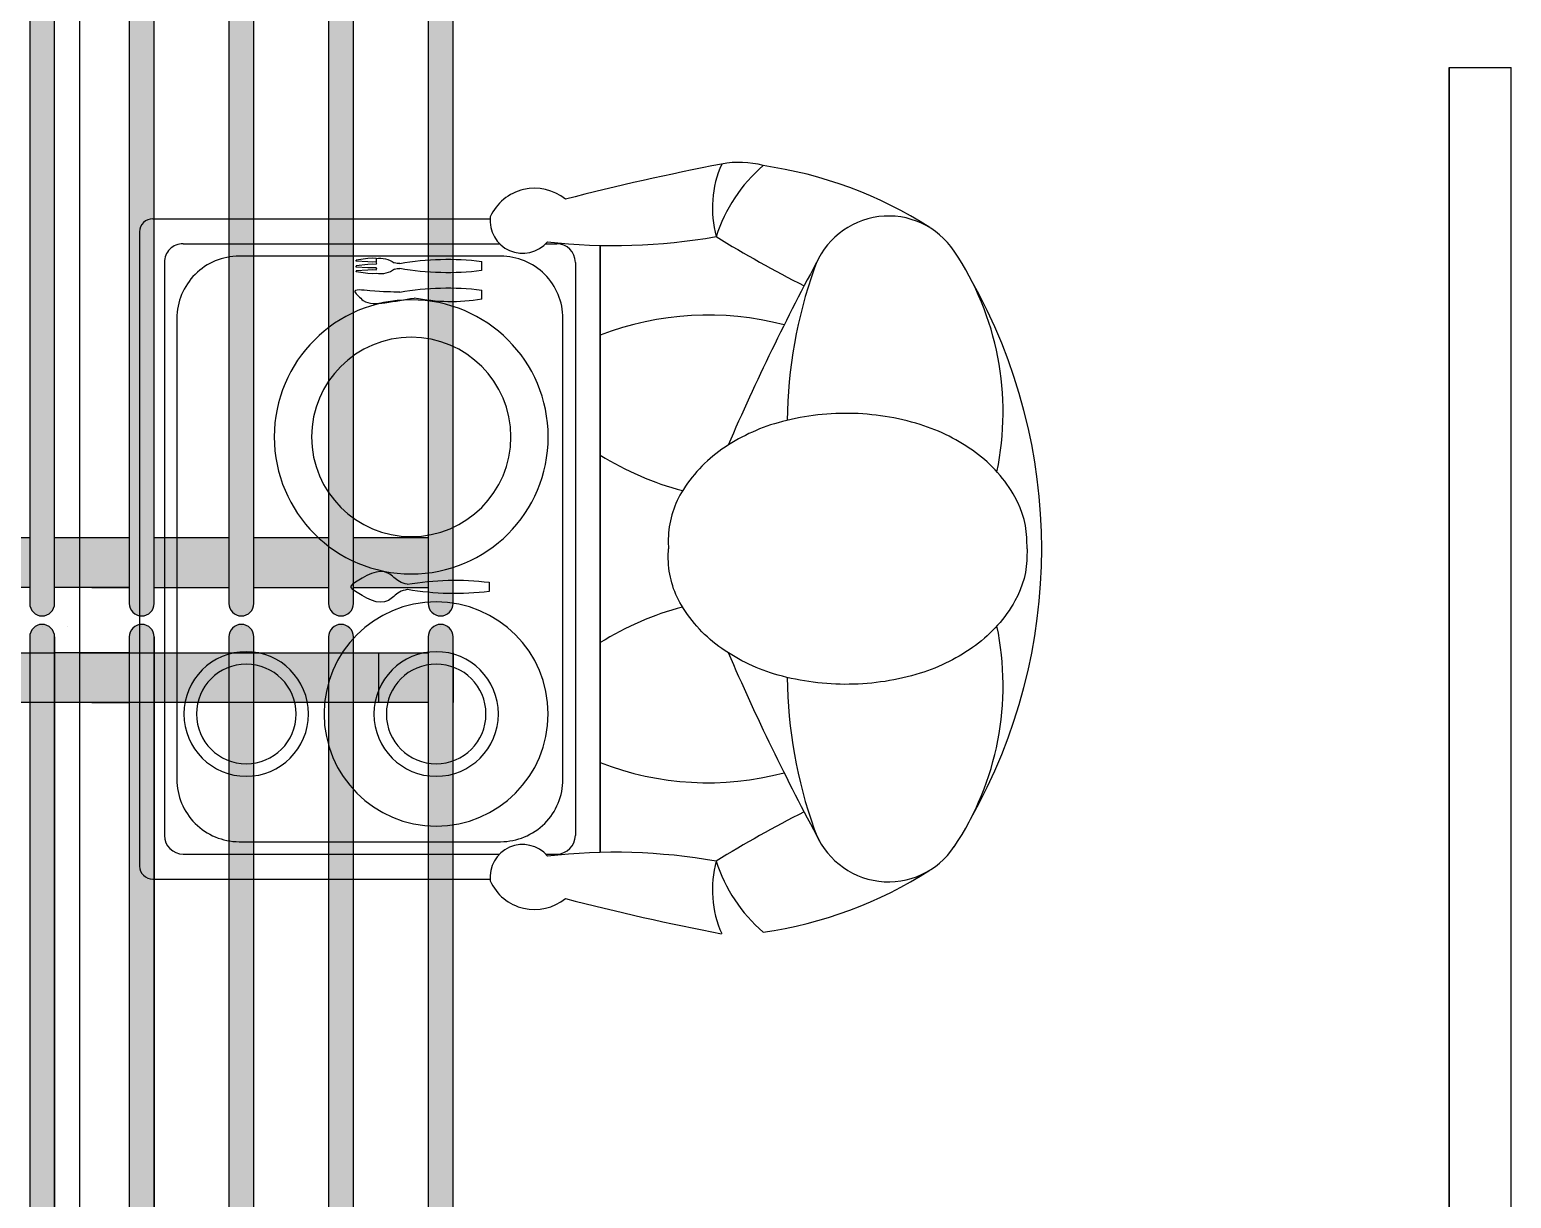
# Model space of a CAD drawing. Header units: millimetres. Extents: x 33350 to 35310, y -217097 to -211540.
# Drawn here: x 34394.5 to 34513.5, y -214480.1 to -214386.3 of the extents above; entities that cross this region are included whole.
import ezdxf

# ---------------------------------------------------------------- set-up
doc = ezdxf.new("R2010")
doc.units = ezdxf.units.MM
doc.header["$LTSCALE"] = 60
doc.header["$MEASUREMENT"] = 0
for name, color, linetype in [('OC-Mutfak_Ekipman', 252, 'Continuous'), ('OC-Tretuar', 70, 'Continuous'), ('TEFRIŞ', 223, 'Continuous'), ('XDIMX', 232, 'Continuous')]:
    doc.layers.add(name, color=color, linetype=linetype)

# ---------------------------------------------------------------- blocks, each defined once
blk = doc.blocks.new('180')
at = {"layer": 'OC-Mutfak_Ekipman'}
h = blk.add_hatch(color=256, dxfattribs=at)
h.dxf.hatch_style = 1
h.paths.add_polyline_path([(60660.54, 42162.77), (60660.54, 42166.77), (60654.54, 42166.77), (60654.54, 42162.77)])
h.paths.add_polyline_path([(60652.54, 42162.77), (60652.54, 42166.77), (60646.54, 42166.77), (60646.54, 42162.77)])
h.paths.add_polyline_path([(60638.54, 42166.77), (60638.54, 42162.77), (60644.54, 42162.77), (60644.54, 42166.77)])
h.paths.add_polyline_path([(60636.54, 42162.77), (60636.54, 42166.77), (60630.54, 42166.77), (60630.54, 42162.77)])
h.paths.add_polyline_path([(60628.54, 42162.77), (60628.54, 42166.77), (60627.54, 42166.77), (60627.54, 42162.77)])
h.paths.add_polyline_path([(60660.54, 41993.3), (60660.54, 41997.3), (60654.54, 41997.3), (60654.54, 41993.3)])
h.paths.add_polyline_path([(60652.54, 41993.3), (60652.54, 41997.3), (60646.54, 41997.3), (60646.54, 41993.3)])
h.paths.add_polyline_path([(60638.54, 41997.3), (60638.54, 41993.3), (60644.54, 41993.3), (60644.54, 41997.3)])
h.paths.add_polyline_path([(60636.54, 41997.3), (60630.54, 41997.3), (60630.54, 41993.3), (60636.54, 41993.3)])
h.paths.add_polyline_path([(60627.54, 41993.3), (60628.54, 41993.3), (60628.54, 41997.3), (60627.54, 41997.3)])
at = {"layer": 'OC-Tretuar'}
h = blk.add_hatch(color=7, dxfattribs=at)
h.dxf.hatch_style = 1
h.paths.add_polyline_path([(60660.54, 41992.03, 0.414209), (60661.54, 41991.04, 0.414214), (60662.54, 41992.03), (60662.54, 42168.03, 0.414214), (60661.54, 42169.04, 0.414218), (60660.54, 42168.03)])
h.paths.add_polyline_path([(60652.54, 41992.03, 0.414214), (60653.54, 41991.04, 0.414218), (60654.54, 41992.03), (60654.54, 42168.03, 0.414209), (60653.54, 42169.04, 0.414214), (60652.54, 42168.03)])
h.paths.add_polyline_path([(60644.54, 41992.03, 0.414214), (60645.54, 41991.04, 0.414214), (60646.54, 41992.03), (60646.54, 42168.03, 0.414214), (60645.54, 42169.04, 0.414214), (60644.54, 42168.03)])
h.paths.add_polyline_path([(60638.54, 42168.03, 0.414214), (60637.54, 42169.04, 0.414214), (60636.54, 42168.03), (60636.54, 41992.03, 0.414214), (60637.54, 41991.04, 0.414214), (60638.54, 41992.03)])
h.paths.add_polyline_path([(60628.54, 41992.03, 0.414214), (60629.54, 41991.04, 0.414214), (60630.54, 41992.03), (60630.54, 42168.03, 0.414214), (60629.54, 42169.04, 0.414214), (60628.54, 42168.03)])
at = {"layer": 'OC-Mutfak_Ekipman', "lineweight": 15}
for p, q in [((60562.54, 42170.3), (60562.54, 41990.3)), ((60627.54, 42170.3), (60562.54, 42170.3)), ((60627.54, 41990.3), (60627.54, 42170.3)), ((60575.54, 42169.3), (60575.54, 42166.3)), ((60578.54, 42169.3), (60575.54, 42169.3)), ((60578.54, 42166.3), (60578.54, 42169.3)), ((60620.54, 42169.3), (60620.54, 42166.3)), ((60623.54, 42169.3), (60620.54, 42169.3)), ((60623.54, 42166.3), (60623.54, 42169.3)), ((60627.54, 42164.3), (60627.54, 42168.3)), ((60575.54, 42166.3), (60575.54, 42162.3)), ((60625.54, 42166.3), (60575.54, 42166.3)), ((60575.54, 42166.3), (60578.54, 42166.3)), ((60620.54, 42166.3), (60623.54, 42166.3)), ((60625.54, 42162.3), (60625.54, 42166.3)), ((60560.51, 42065.3), (60560.51, 42162.3)), ((60560.54, 42162.3), (60562.54, 42162.3)), ((60575.54, 42162.3), (60625.54, 42162.3)), ((60625.54, 42160.3), (60565.54, 42160.3)), ((60565.54, 42160.3), (60565.54, 42000.3)), ((60572.54, 42000.3), (60572.54, 42160.3)), ((60572.54, 42160.3), (60577.54, 42160.3)), ((60625.54, 42000.3), (60625.54, 42160.3)), ((60572.54, 42004.3), (60572.54, 42157.3)), ((60572.54, 42157.3), (60579.54, 42157.3)), ((60579.54, 42157.3), (60621.54, 42157.3)), ((60621.54, 42157.3), (60621.54, 42004.3)), ((60558.51, 42077.3), (60560.51, 42077.3)), ((60558.51, 42067.3), (60558.51, 42077.3)), ((60560.51, 42067.3), (60558.51, 42067.3)), ((60560.51, 42065.3), (60560.51, 41998.3)), ((60562.54, 42065.3), (60560.51, 42065.3)), ((60562.54, 42065.3), (60560.51, 42065.3)), ((60560.51, 42063.3), (60558.51, 42063.3)), ((60558.51, 42063.3), (60558.51, 42053.3)), ((60558.51, 42053.3), (60560.51, 42053.3)), ((60589.54, 42004.3), (60572.54, 42004.3)), ((60621.54, 42004.3), (60589.54, 42004.3)), ((60621.54, 42004.3), (60621.54, 42000.3)), ((60565.54, 42000.3), (60625.54, 42000.3)), ((60587.54, 42000.3), (60572.54, 42000.3)), ((60560.51, 41998.26), (60562.54, 41998.26)), ((60560.54, 41998.3), (60562.54, 41998.3)), ((60560.54, 41998.26), (60562.54, 41998.26)), ((60625.54, 41998.3), (60575.54, 41998.3)), ((60575.54, 41998.3), (60575.54, 41994.3)), ((60625.54, 41994.3), (60625.54, 41998.3)), ((60575.54, 41994.3), (60625.54, 41994.3)), ((60578.54, 41994.3), (60575.54, 41994.3)), ((60575.54, 41994.3), (60575.54, 41991.3)), ((60575.54, 41991.3), (60578.54, 41991.3)), ((60562.54, 41990.3), (60627.54, 41990.3))]:
    blk.add_line(p, q, dxfattribs=at)
at = {"layer": 'OC-Mutfak_Ekipman'}
for p, q in [((60629.54, 42169.56), (60629.54, 42169.56)), ((60629.54, 42169.04), (60629.54, 42169.04)), ((60629.54, 42168.9), (60629.54, 42168.9)), ((60637.54, 42169.04), (60637.54, 42169.04)), ((60637.54, 42168.9), (60637.54, 42168.9)), ((60645.54, 42169.04), (60645.54, 42169.04)), ((60645.54, 42168.9), (60645.54, 42168.9)), ((60653.54, 42169.04), (60653.54, 42169.04)), ((60653.54, 42168.9), (60653.54, 42168.9)), ((60661.54, 42169.04), (60661.54, 42169.04)), ((60661.54, 42168.9), (60661.54, 42168.9)), ((60627.54, 42163.3), (60627.54, 42167.3)), ((60628.54, 42168.03), (60628.54, 41992.03)), ((60630.54, 41992.03), (60630.54, 42168.03)), ((60636.54, 42168.03), (60636.54, 41992.03)), ((60638.54, 41992.03), (60638.54, 42168.03)), ((60644.54, 42168.03), (60644.54, 41992.03)), ((60646.54, 41992.03), (60646.54, 42168.03)), ((60652.54, 42168.03), (60652.54, 41992.03)), ((60654.54, 41992.03), (60654.54, 42168.03)), ((60660.54, 42168.03), (60660.54, 41992.03)), ((60662.54, 41992.03), (60662.54, 42168.03)), ((60627.54, 42162.77), (60627.54, 42166.77)), ((60628.54, 42166.77), (60627.54, 42166.77)), ((60636.54, 42166.77), (60630.54, 42166.77)), ((60633.54, 42166.77), (60636.54, 42166.77)), ((60636.54, 42166.77), (60633.54, 42166.77)), ((60638.54, 42166.77), (60644.54, 42166.77)), ((60646.54, 42166.77), (60652.54, 42166.77)), ((60654.54, 42166.77), (60660.54, 42166.77)), ((60662.54, 42166.77), (60662.54, 42162.77)), ((60628.54, 42162.77), (60627.54, 42162.77)), ((60636.54, 42162.77), (60630.54, 42162.77)), ((60636.54, 42162.77), (60633.54, 42162.77)), ((60633.54, 42162.77), (60636.54, 42162.77)), ((60644.54, 42162.77), (60638.54, 42162.77)), ((60652.54, 42162.77), (60646.54, 42162.77)), ((60660.54, 42162.77), (60654.54, 42162.77)), ((60627.54, 41997.82), (60627.54, 42001.82)), ((60627.54, 41993.3), (60627.54, 41997.3)), ((60628.54, 41997.3), (60627.54, 41997.3)), ((60636.54, 41997.3), (60630.54, 41997.3)), ((60636.54, 41997.3), (60633.54, 41997.3)), ((60644.54, 41997.3), (60638.54, 41997.3)), ((60652.54, 41997.3), (60646.54, 41997.3)), ((60660.54, 41997.3), (60654.54, 41997.3)), ((60662.54, 41993.3), (60662.54, 41997.3)), ((60578.54, 41991.3), (60578.54, 41994.3)), ((60623.54, 41994.3), (60620.54, 41994.3)), ((60620.54, 41994.3), (60620.54, 41991.3)), ((60623.54, 41991.3), (60623.54, 41994.3)), ((60628.54, 41993.3), (60627.54, 41993.3)), ((60636.54, 41993.3), (60630.54, 41993.3)), ((60633.54, 41993.3), (60636.54, 41993.3)), ((60638.54, 41993.3), (60644.54, 41993.3)), ((60646.54, 41993.3), (60652.54, 41993.3)), ((60654.54, 41993.3), (60660.54, 41993.3)), ((60620.54, 41991.3), (60623.54, 41991.3)), ((60629.54, 41991.04), (60629.54, 41991.04)), ((60637.54, 41991.04), (60637.54, 41991.04)), ((60645.54, 41991.04), (60645.54, 41991.04)), ((60653.54, 41991.04), (60653.54, 41991.04)), ((60661.54, 41991.04), (60661.54, 41991.04))]:
    blk.add_line(p, q, dxfattribs=at)
for centre, start, end in [((60629.54, 42168.03), 90, 180), ((60629.54, 42168.03), 0, 90), ((60637.54, 42168.03), 90, 180), ((60637.54, 42168.03), 0, 90), ((60645.54, 42168.03), 90, 180), ((60645.54, 42168.03), 0, 90), ((60653.54, 42168.03), 90, 180), ((60653.54, 42168.03), 0, 90), ((60661.54, 42168.03), 90, 180), ((60661.54, 42168.03), 0, 90), ((60629.54, 41992.03), 180, 270), ((60629.54, 41992.03), 270, 0), ((60637.54, 41992.03), 180, 270), ((60637.54, 41992.03), 270, 0), ((60645.54, 41992.03), 180, 270), ((60645.54, 41992.03), 270, 0), ((60653.54, 41992.03), 180, 270), ((60653.54, 41992.03), 270, 0), ((60661.54, 41992.03), 180, 270), ((60661.54, 41992.03), 270, 0)]:
    blk.add_arc(centre, 1, start, end, dxfattribs=at)
at = {"layer": 'OC-Tretuar'}
for p, q in [((60627.54, 42170.3), (60627.54, 42167.3)), ((60627.54, 41990.3), (60627.54, 41993.3))]:
    blk.add_line(p, q, dxfattribs=at)
blk = doc.blocks.new('rt45')
at = {"layer": 'OC-Mutfak_Ekipman'}
h = blk.add_hatch(color=256, dxfattribs=at)
h.dxf.hatch_style = 1
h.paths.add_polyline_path([(33848.69, -214060.31), (33848.69, -214056.31), (33842.69, -214056.31), (33842.69, -214060.31)])
h.paths.add_polyline_path([(33840.69, -214060.31), (33840.69, -214056.31), (33834.69, -214056.31), (33834.69, -214060.31)])
h.paths.add_polyline_path([(33826.69, -214056.31), (33826.69, -214060.31), (33832.69, -214060.31), (33832.69, -214056.31)])
h.paths.add_polyline_path([(33824.69, -214060.31), (33824.69, -214056.31), (33818.69, -214056.31), (33818.69, -214060.31)])
h.paths.add_polyline_path([(33816.69, -214060.31), (33816.69, -214056.31), (33815.69, -214056.31), (33815.69, -214060.31)])
h.paths.add_polyline_path([(33842.69, -214247.78), (33842.69, -214251.78), (33848.69, -214251.78), (33848.69, -214247.78)])
h.paths.add_polyline_path([(33840.69, -214251.78), (33840.69, -214247.78), (33834.69, -214247.78), (33834.69, -214251.78)])
h.paths.add_polyline_path([(33832.69, -214251.78), (33832.69, -214247.78), (33826.69, -214247.78), (33826.69, -214251.78)])
h.paths.add_polyline_path([(33824.69, -214251.78), (33824.69, -214247.78), (33818.69, -214247.78), (33818.69, -214251.78)])
h.paths.add_polyline_path([(33816.69, -214251.78), (33816.69, -214247.78), (33815.69, -214247.78), (33815.69, -214251.78)])
at = {"layer": 'OC-Tretuar'}
h = blk.add_hatch(color=7, dxfattribs=at)
h.dxf.hatch_style = 1
h.paths.add_polyline_path([(33848.69, -214253.04, 0.414214), (33849.69, -214254.04, 0.414214), (33850.69, -214253.04), (33850.69, -214055.04, 0.414214), (33849.69, -214054.04, 0.414214), (33848.69, -214055.04)])
h.paths.add_polyline_path([(33840.69, -214253.04, 0.414214), (33841.69, -214254.04, 0.414214), (33842.69, -214253.04), (33842.69, -214055.04, 0.414214), (33841.69, -214054.04, 0.414214), (33840.69, -214055.04)])
h.paths.add_polyline_path([(33832.69, -214253.04, 0.414214), (33833.69, -214254.04, 0.414214), (33834.69, -214253.04), (33834.69, -214055.04, 0.414214), (33833.69, -214054.04, 0.414214), (33832.69, -214055.04)])
h.paths.add_polyline_path([(33826.69, -214055.04, 0.414214), (33825.69, -214054.04, 0.414214), (33824.69, -214055.04), (33824.69, -214253.04, 0.414214), (33825.69, -214254.04, 0.414214), (33826.69, -214253.04)])
h.paths.add_polyline_path([(33816.69, -214253.04, 0.414214), (33817.69, -214254.04, 0.414214), (33818.69, -214253.04), (33818.69, -214055.04, 0.414214), (33817.69, -214054.04, 0.414214), (33816.69, -214055.04)])
at = {"layer": 'OC-Mutfak_Ekipman'}
for p, q in [((33817.69, -214054.04), (33817.69, -214054.04)), ((33817.69, -214054.18), (33817.69, -214054.18)), ((33819.69, -214054.18), (33819.69, -214054.18)), ((33825.69, -214054.04), (33825.69, -214054.04)), ((33825.69, -214054.18), (33825.69, -214054.18)), ((33833.69, -214054.04), (33833.69, -214054.04)), ((33833.69, -214054.18), (33833.69, -214054.18)), ((33841.69, -214054.04), (33841.69, -214054.04)), ((33841.69, -214054.18), (33841.69, -214054.18)), ((33849.69, -214054.04), (33849.69, -214054.04)), ((33849.69, -214054.18), (33849.69, -214054.18)), ((33816.69, -214055.04), (33816.69, -214253.04)), ((33818.69, -214055.04), (33818.69, -214253.04)), ((33818.69, -214253.04), (33818.69, -214055.04)), ((33824.69, -214055.04), (33824.69, -214253.04)), ((33826.69, -214055.04), (33826.69, -214253.04)), ((33826.69, -214253.04), (33826.69, -214055.04)), ((33832.69, -214055.04), (33832.69, -214253.04)), ((33834.69, -214253.04), (33834.69, -214055.04)), ((33840.69, -214055.04), (33840.69, -214253.04)), ((33842.69, -214253.04), (33842.69, -214055.04)), ((33848.69, -214055.04), (33848.69, -214253.04)), ((33850.69, -214253.04), (33850.69, -214055.04)), ((33815.69, -214056.31), (33818.69, -214056.31)), ((33824.69, -214056.31), (33818.69, -214056.31)), ((33820.69, -214056.31), (33826.69, -214056.31)), ((33821.69, -214056.31), (33824.69, -214056.31)), ((33824.69, -214056.31), (33821.69, -214056.31)), ((33826.69, -214056.31), (33832.69, -214056.31)), ((33828.69, -214056.31), (33834.69, -214056.31)), ((33834.69, -214056.31), (33840.69, -214056.31)), ((33836.69, -214056.31), (33842.69, -214056.31)), ((33842.69, -214056.31), (33848.69, -214056.31)), ((33844.69, -214056.31), (33844.69, -214060.31)), ((33850.69, -214056.31), (33850.69, -214060.31)), ((33818.69, -214060.31), (33815.69, -214060.31)), ((33824.69, -214060.31), (33818.69, -214060.31)), ((33826.69, -214060.31), (33820.69, -214060.31)), ((33824.69, -214060.31), (33821.69, -214060.31)), ((33821.69, -214060.31), (33824.69, -214060.31)), ((33832.69, -214060.31), (33826.69, -214060.31)), ((33834.69, -214060.31), (33828.69, -214060.31)), ((33840.69, -214060.31), (33834.69, -214060.31)), ((33842.69, -214060.31), (33836.69, -214060.31)), ((33848.69, -214060.31), (33842.69, -214060.31))]:
    blk.add_line(p, q, dxfattribs=at)
for centre, start, end in [((33817.69, -214055.04), 90, 180), ((33817.69, -214055.04), 0, 90), ((33825.69, -214055.04), 90, 180), ((33825.69, -214055.04), 0, 90), ((33833.69, -214055.04), 90, 180), ((33833.69, -214055.04), 0, 90), ((33841.69, -214055.04), 90, 180), ((33841.69, -214055.04), 0, 90), ((33849.69, -214055.04), 90, 180), ((33849.69, -214055.04), 0, 90)]:
    blk.add_arc(centre, 1, start, end, dxfattribs=at)
blk = doc.blocks.new('insan')
at = {"color": 7, "extrusion": (0, 0, -1)}
for p, q in [((6418.02, 3168.36), (6445.1, 3168.36)), ((6416.95, 3116.4), (6416.95, 3167.32)), ((6420.45, 3166.36), (6445.86, 3166.36)), ((6449.56, 3166.36), (6450.45, 3166.36)), ((6453.95, 3117.5), (6453.95, 3166.22)), ((6418.95, 3118.86), (6418.95, 3164.86)), ((6451.95, 3118.86), (6451.95, 3164.86)), ((6420.45, 3117.36), (6445.86, 3117.36)), ((6449.56, 3117.36), (6450.45, 3117.36)), ((6418.02, 3115.36), (6445.1, 3115.36))]:
    blk.add_line(p, q, dxfattribs=at)
at = {"color": 7}
for p, q in [((6445.03, 3144.54), (6445.03, 3145.28)), ((6444.42, 3121.08), (6444.42, 3121.82)), ((6444.42, 3118.78), (6444.42, 3119.52))]:
    blk.add_line(p, q, dxfattribs=at)
blk.add_lwpolyline([(6445.95, 3118.36), (6424.95, 3118.36, -0.414214), (6419.95, 3123.36), (6419.95, 3160.36, -0.414214), (6424.95, 3165.36), (6445.95, 3165.36, -0.414214), (6450.95, 3160.36), (6450.95, 3123.36, -0.414214)], format="xyb", close=True, dxfattribs=at)
for points in [[(6453.95, 3166.22), (6453.95, 3117.5)], [(6434.04, 3144.7), (6433.91, 3144.84), (6433.91, 3144.97), (6434.04, 3145.12)], [(6435.94, 3119.76), (6435.63, 3119.78), (6435.28, 3119.76), (6434.36, 3119.63), (6434.36, 3119.6)], [(6435.94, 3119.49), (6435.63, 3119.47), (6435.28, 3119.49), (6434.36, 3119.53), (6434.36, 3119.61)], [(6435.94, 3119.29), (6435.63, 3119.3), (6435.28, 3119.29), (6434.36, 3119.24), (6434.36, 3119.16)], [(6435.94, 3119.02), (6435.63, 3119), (6435.28, 3119.02), (6434.36, 3119.14), (6434.36, 3119.17)], [(6435.94, 3118.82), (6435.63, 3118.83), (6435.28, 3118.82), (6434.36, 3118.77), (6434.36, 3118.69)], [(6435.94, 3118.55), (6435.63, 3118.53), (6435.28, 3118.55), (6434.36, 3118.67), (6434.36, 3118.7)]]:
    blk.add_lwpolyline(points, dxfattribs=at)
at = {"color": 7, "extrusion": (0, 0, -1)}
for points in [[(-6488.23, 3141.86, -0.0182), (-6488.21, 3142.29, -0.132444), (-6487.25, 3146.03, -0.106688), (-6484.09, 3149.6, -0.083199), (-6479.64, 3151.84, -0.071851), (-6473.94, 3152.73, -0.071851), (-6468.23, 3151.99, -0.083199), (-6463.72, 3149.86, -0.106688), (-6460.47, 3146.38, -0.132444), (-6459.41, 3142.66, -0.027194), (-6459.44, 3141.86, -0.106688)], [(-6488.23, 3141.86, 0.0182), (-6488.21, 3141.43, 0.132444), (-6487.25, 3137.69, 0.106688), (-6484.09, 3134.12, 0.083199), (-6479.64, 3131.88, 0.071851), (-6473.94, 3130.98, 0.071851), (-6468.23, 3131.73, 0.083199), (-6463.72, 3133.86, 0.106688), (-6460.47, 3137.34, 0.132444), (-6459.41, 3141.05, 0.027194), (-6459.44, 3141.86, 0.106688)]]:
    blk.add_lwpolyline(points, format="xyb", dxfattribs=at)
at = {"color": 7}
for centre, radius in [((6440.77, 3155.11), 9), ((6425.52, 3155.11), 5), ((6440.77, 3155.11), 5), ((6425.52, 3155.11), 4), ((6440.77, 3155.11), 4), ((6438.77, 3132.87), 11), ((6438.77, 3132.87), 8)]:
    blk.add_circle(centre, radius, dxfattribs=at)
at = {"color": 7, "extrusion": (0, 0, -1)}
for centre, radius, start, end in [((-6503.67, 2965.5), 211.07, 75.5925, 79.0832), ((-6471.69, 3169.2), 8.74, 344.8699, 23.9155), ((-6475.36, 3163), 12.73, 17.9406, 49.1174), ((-6462.32, 3139.48), 33.48, 98.0908, 122.6929), ((-6448.68, 3166.89), 3.92, 24.5005, 129.0625), ((-6477.1, 3162.24), 6.34, 19.4299, 146.2696), ((-6418.01, 3167.3), 1.06, 0.7469, 90.7469), ((-6447.71, 3168.2), 2.61, 220.1096, 6.9298), ((-6420.45, 3164.86), 1.5, 0, 90), ((-6455.09, 3212.98), 46.77, 259.9533, 276.6151), ((-6450.45, 3164.86), 1.5, 90, 180), ((-6519.58, 3259.23), 108.14, 297.1029, 301.3925), ((-6645.12, 3071.67), 197.21, 23.462, 28.3495), ((-6463.01, 3152.83), 23.29, 146.2696, 191.8437), ((-6506.95, 3151.71), 37.99, 0.7058, 19.4299), ((-6445.38, 3141.86), 44.02, 150.4943, 209.5057), ((-6462.6, 3136.72), 23.91, 68.7824, 104.8017), ((-6466.75, 3169.93), 24.21, 284.8345, 301.92), ((-6466.75, 3113.78), 24.21, 58.08, 75.1655), ((-6463.01, 3130.89), 23.29, 168.1563, 213.7304), ((-6645.12, 3212.05), 197.21, 331.6505, 336.538), ((-6506.95, 3132.01), 37.99, 340.5701, 359.2942), ((-6462.6, 3147), 23.91, 255.1983, 291.2176), ((-6519.58, 3024.48), 108.14, 58.6075, 62.8971), ((-6420.45, 3118.86), 1.5, 270, 0), ((-6450.45, 3118.86), 1.5, 180, 270), ((-6477.1, 3121.48), 6.34, 213.7304, 340.5701), ((-6447.71, 3115.52), 2.61, 353.0702, 139.8904), ((-6455.09, 3070.74), 46.77, 83.3849, 100.0467), ((-6418.01, 3116.42), 1.06, 269.2531, 359.2531), ((-6471.69, 3114.51), 8.74, 336.0845, 15.1301), ((-6475.36, 3120.72), 12.73, 310.8826, 342.0594), ((-6448.68, 3116.83), 3.92, 230.9375, 335.4995), ((-6462.32, 3144.24), 33.48, 237.3071, 261.9092), ((-6503.67, 3318.22), 211.07, 280.9168, 284.4075), ((-6465.1, 3118.24), 7.41, 254.905, 280.9168)]:
    blk.add_arc(centre, radius, start, end, dxfattribs=at)
at = {"color": 7}
for centre, radius, start, end in [((6442.29, 3123.23), 22.22, 82.9046, 99.9137), ((6442.27, 3166.59), 22.22, 260.0863, 277.1271), ((6441.67, 3143.13), 22.22, 260.0863, 277.1271), ((6441.98, 3106.87), 15.15, 80.7012, 101.311), ((6435.81, 3119.39), 0.163, 322.5235, 37.7428), ((6435.81, 3118.92), 0.163, 322.5235, 37.7428), ((6436.26, 3120.44), 1.92, 260.3383, 306.8525), ((6435.5, 3118.68), 0.466, 343.1399, 17.0547), ((6436.28, 3117.87), 1.92, 53.1475, 99.6617), ((6437.71, 3118.1), 0.849, 80.9859, 110.0096), ((6437.72, 3120.2), 0.849, 249.9904, 279.0141), ((6441.67, 3140.83), 22.22, 260.0863, 277.1271), ((6441.68, 3097.47), 22.22, 82.9046, 99.9137)]:
    blk.add_arc(centre, radius, start, end, dxfattribs=at)
for points, knots in [([(6438.45, 3145.12), (6438.23, 3145.17), (6437.66, 3145.32), (6436.51, 3146.7), (6435.09, 3145.79), (6434.04, 3145.12)], [0, 0, 0, 0, 0.665409, 1.758876, 4.792994, 4.792994, 4.792994, 4.792994]), ([(6438.45, 3144.7), (6438.23, 3144.64), (6437.66, 3144.49), (6436.51, 3143.12), (6435.09, 3144.03), (6434.04, 3144.7)], [0, 0, 0, 0, 0.665409, 1.758876, 4.792994, 4.792994, 4.792994, 4.792994]), ([(6437.84, 3121.24), (6437.22, 3121.24), (6436.29, 3121.24), (6433.89, 3120.97), (6434.58, 3121.58), (6435.13, 3122.25), (6436.95, 3122.09), (6438.25, 3121.86), (6439, 3121.72)], [0, 0, 0, 0, 2.397924, 3.60794, 4.016411, 4.564174, 6.316969, 8.70047, 8.70047, 8.70047, 8.70047])]:
    blk.add_open_spline(points, degree=3, knots=knots, dxfattribs=at)

msp = doc.modelspace()

# ---------------------------------------------------------------- linework, layer by layer
at = {"layer": 'TEFRIŞ'}
for p, q in [((34398.51, -213924.09), (34398.5, -214764.09)), ((34508.49, -214389.35), (34513.49, -214389.35)), ((34508.49, -214389.35), (34508.49, -214867.91)), ((34508.49, -214867.91), (34508.49, -214389.35)), ((34513.49, -214872.91), (34513.49, -214389.35))]:
    msp.add_line(p, q, dxfattribs=at)

# ---------------------------------------------------------------- block references
at = {"xscale": -1, "rotation": 180}
msp.add_blockref('insan', (27986.38, -211286.12), dxfattribs=at)
at = {"layer": 'TEFRIŞ'}
msp.add_blockref('rt45', (577.82, -380), dxfattribs=at)
at = {"layer": 'XDIMX'}
msp.add_blockref('180', (-26234.03, -256424.39), dxfattribs=at)

doc.saveas('drawing.dxf')
